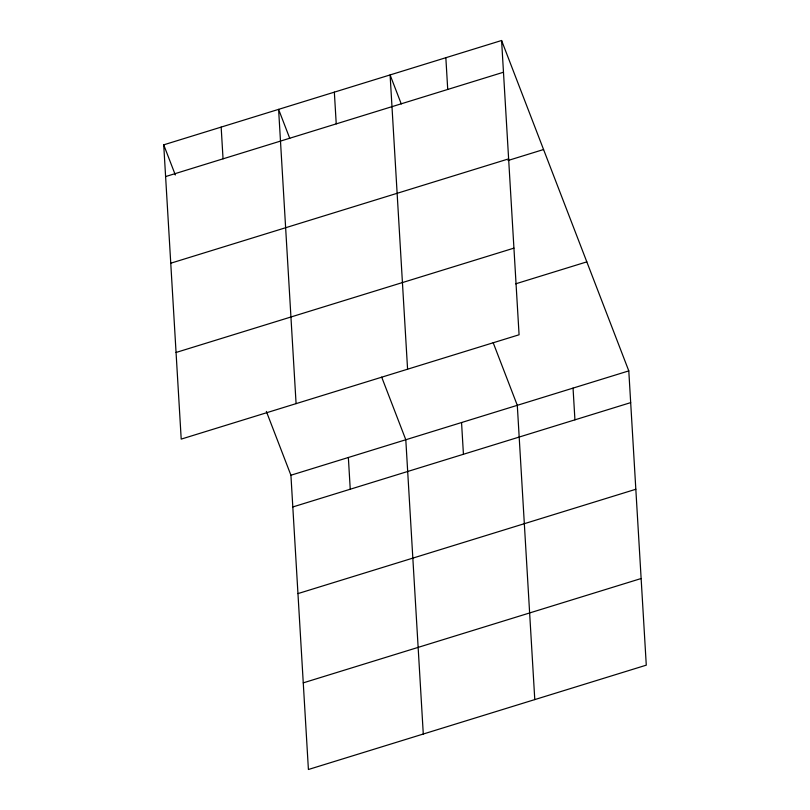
<?xml version="1.0" encoding="UTF-8"?>
<svg xmlns="http://www.w3.org/2000/svg" width="810" height="810" viewBox="0 0 810 810"><rect width="100%" height="100%" fill="white"/><g stroke="black" fill="none" stroke-linecap="round" stroke-linejoin="round"><path stroke-width="1.21" d="M501.592 40.5L519.078 334.773L181.207 439.111L163.721 144.838L501.592 40.5L628.793 370.889L646.279 665.162L308.408 769.5L290.922 475.227L266.358 411.429M165.605 176.57L503.486 72.232M170.758 263.209L508.629 158.871M507.992 160.512L543.571 149.526M176.053 352.471L513.935 248.133M515.646 283.834L586.825 261.863M290.922 475.227L628.793 370.889M292.805 506.959L630.686 402.621M297.948 593.598L635.83 489.26M303.254 682.86L641.135 578.522M401.264 103.933L390.096 74.935L407.582 369.208M493.179 342.691L517.296 405.314L534.782 699.597M289.757 138.358L278.6 109.36L296.085 403.633M381.682 377.116L405.8 439.749L423.286 734.022M163.721 144.838L175.335 174.99M573.045 388.101L574.928 419.833M445.844 57.712L447.727 89.444M461.548 422.536L463.431 454.268M334.348 92.148L336.231 123.879M348.361 457.488L350.244 489.22M221.16 127.099L223.044 158.831"/></g></svg>
